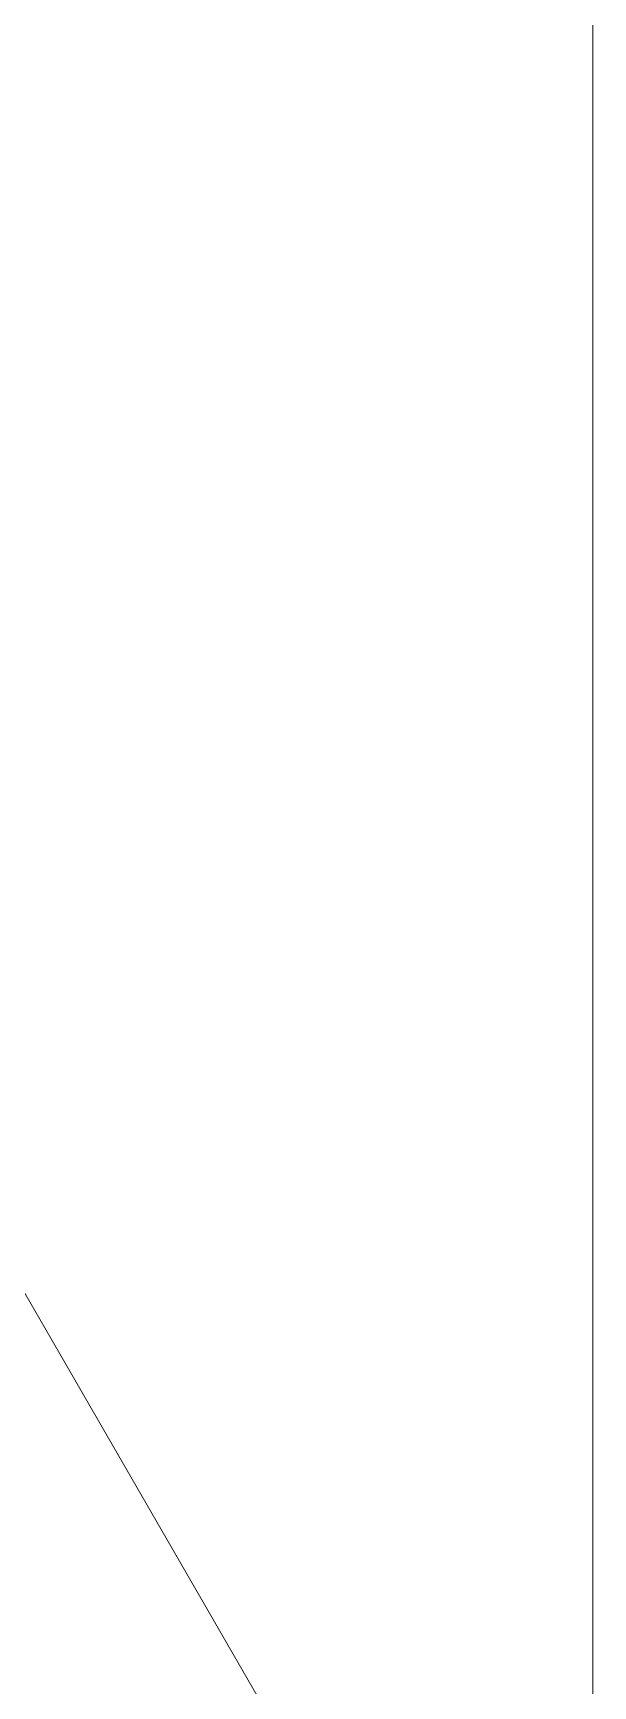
# Model space of a CAD drawing. Header units: millimetres. Extents: x -23600 to 58751, y -29611 to 36794.
# Drawn here: x 12129.18 to 12144.35, y 30412.42 to 30457.23 of the extents above; entities that cross this region are included whole.
import ezdxf

# ---------------------------------------------------------------- set-up
doc = ezdxf.new("R2010")
doc.units = ezdxf.units.MM
doc.layers.add('A-WALL', color=113, linetype='Continuous', lineweight=9)
doc.layers.add('A-WALL-PATT', color=111, linetype='Continuous', lineweight=25)

msp = doc.modelspace()

# ---------------------------------------------------------------- hatches: boundary and pattern name
at = {"layer": 'A-WALL-PATT', "lineweight": 9}
h = msp.add_hatch(dxfattribs=at)
h.set_pattern_fill('FP_2', color=256, style=0, pattern_type=2)
h.set_pattern_definition([(0, (0, 0), (812.8, 203.2), [33.528, -576.072, 33.528, -576.072, -3251.2]), (0, (0, 0), (812.8, 203.2), [-1219.2, 33.528, -1185.672, 33.528, -576.072, -1422.4]), (0, (0, 0), (812.8, 203.2), [-3048, 33.528, -372.872, 33.528, -982.472]), (120, (304.8, 101.6), (-582.3764, 602.3054), [33.528, -576.072, 33.528, -576.072, -3251.2]), (120, (304.8, 101.6), (-582.3764, 602.3054), [-1219.2, 33.528, -1185.672, 33.528, -576.072, -1422.4]), (120, (304.8, 101.6), (-582.3764, 602.3054), [-3048, 33.528, -372.872, 33.528, -982.472]), (240, (406.4, 508), (-230.4236, -805.5054), [33.528, -576.072, 33.528, -576.072, -3251.2]), (240, (406.4, 508), (-230.4236, -805.5054), [-1219.2, 33.528, -1185.672, 33.528, -576.072, -1422.4]), (240, (406.4, 508), (-230.4236, -805.5054), [-3048, 33.528, -372.872, 33.528, -982.472])])
h.paths.add_polyline_path([(12128.851, 22309.041), (12144.351, 22309.041), (12144.351, 24570.041), (12128.851, 24570.041), (12128.851, 22324.541)], flags=0)
h.paths.add_polyline_path([(12144.351, 24662.041), (12144.351, 30489.041), (12128.851, 30489.041), (12128.851, 24662.041)], flags=0)

# ---------------------------------------------------------------- linework, layer by layer
at = {"layer": 'A-WALL'}
msp.add_line((12144.351, 24662.041), (12144.351, 30502.041), dxfattribs=at)

doc.saveas('drawing.dxf')
